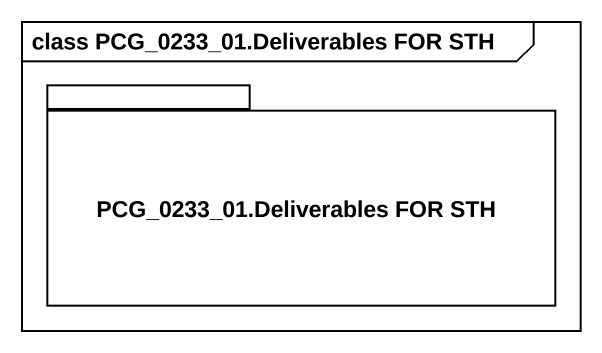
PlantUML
@startuml
mainframe class PCG_0233_01.Deliverables FOR STH
package "PCG_0233_01.Deliverables FOR STH" as PCG_0233_01_Deliverables {
}
@enduml
